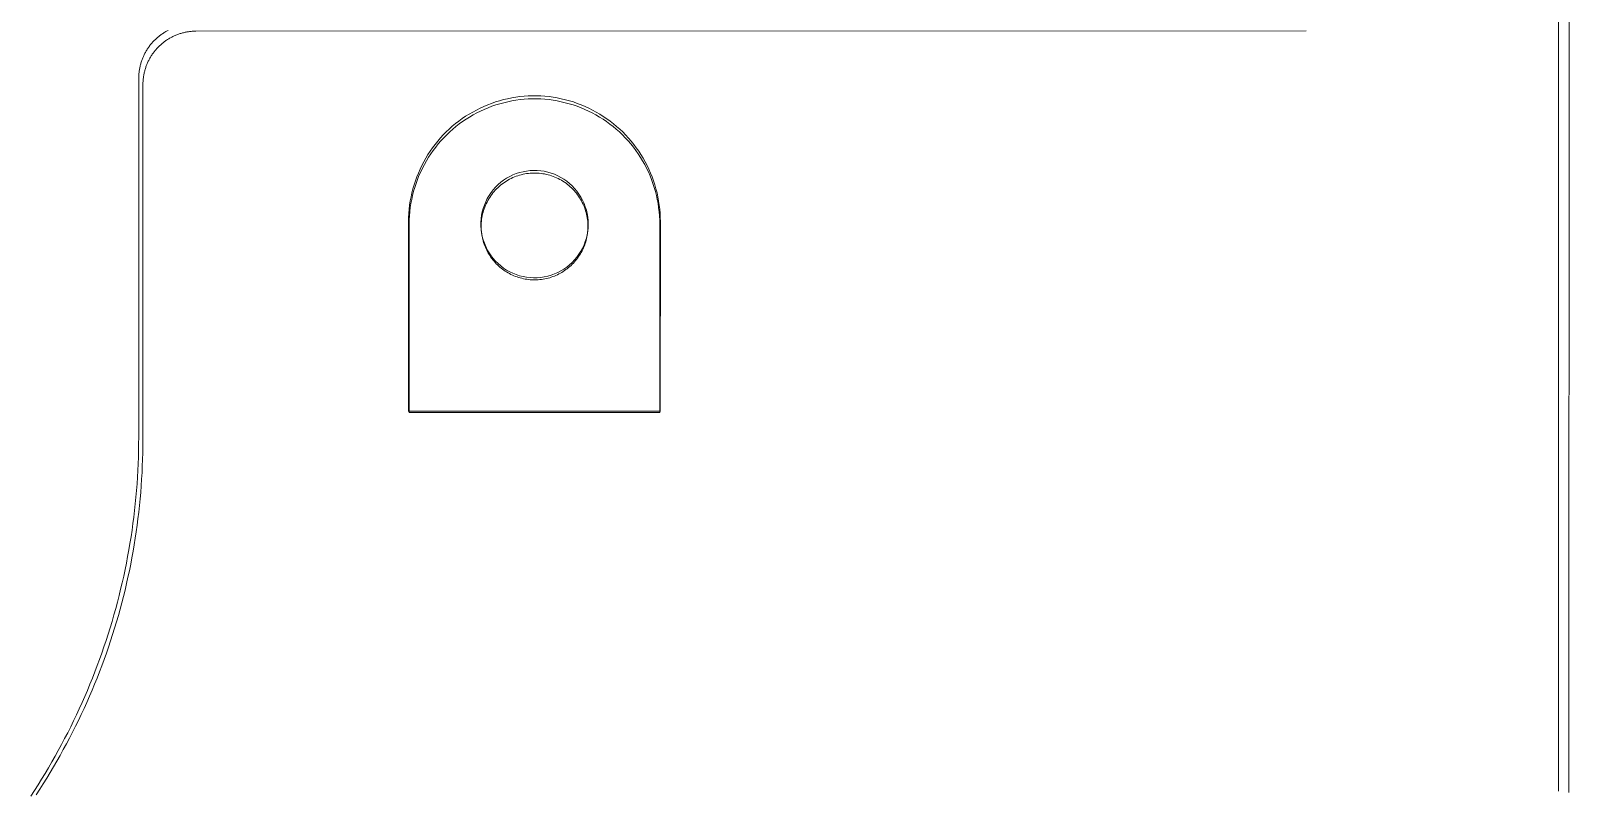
# Model space of a CAD drawing. Header units: millimetres. Extents: x 300.2 to 357.5, y 237.5 to 331.9.
# Drawn here: x 314.48 to 357.47, y 281.56 to 302.8 of the extents above; entities that cross this region are included whole.
import ezdxf

# ---------------------------------------------------------------- set-up
doc = ezdxf.new("R2010")
doc.units = ezdxf.units.MM
doc.layers.get('0').update_dxf_attribs({"true_color": 0xc2ced6})

# ---------------------------------------------------------------- blocks, each defined once
blk = doc.blocks.new('A$C525A3817')
at = {"color": 0, "linetype": 'Continuous', "lineweight": 0}
for p, q in [((28.318, -3.169), (28.325, 28.023)), ((28.612, -3.202), (28.619, 28.314)), ((21.272, 18.076), (-9.762, 18.065)), ((-11.352, 16.733), (-11.354, 6.722)), ((-11.235, 16.561), (-11.238, 6.652)), ((-3.815, 7.451), (-3.814, 12.741)), ((-3.795, 7.451), (-3.794, 12.675)), ((1.193, 12.467), (1.199, 12.531)), ((3.206, 12.673), (3.205, 7.45)), ((3.222, 12.739), (3.221, 7.45)), ((-1.77, 12.398), (-1.779, 12.462)), ((3.221, 7.45), (-3.815, 7.451)), ((-3.795, 7.413), (-3.815, 7.451)), ((-3.795, 7.413), (-3.795, 7.451)), ((3.205, 7.411), (-3.795, 7.413)), ((3.205, 7.45), (3.205, 7.411)), ((3.205, 7.411), (3.221, 7.45))]:
    blk.add_line(p, q, dxfattribs=at)
for points in [[(-10.533, 18.087), (-10.555, 18.076), (-10.577, 18.064), (-10.599, 18.052), (-10.62, 18.039), (-10.642, 18.026), (-10.663, 18.013), (-10.683, 17.999), (-10.704, 17.985), (-10.724, 17.971), (-10.744, 17.956), (-10.764, 17.941), (-10.784, 17.926), (-10.803, 17.91), (-10.822, 17.894), (-10.841, 17.878), (-10.86, 17.861), (-10.878, 17.844), (-10.896, 17.827), (-10.913, 17.81), (-10.931, 17.792), (-10.948, 17.774), (-10.965, 17.756), (-10.981, 17.737), (-10.997, 17.718), (-11.013, 17.699), (-11.029, 17.68), (-11.044, 17.66), (-11.059, 17.64), (-11.074, 17.62), (-11.088, 17.599), (-11.102, 17.579), (-11.115, 17.558), (-11.129, 17.537), (-11.141, 17.516), (-11.154, 17.494), (-11.166, 17.472), (-11.178, 17.451), (-11.189, 17.428), (-11.2, 17.406), (-11.211, 17.384), (-11.221, 17.361), (-11.231, 17.338), (-11.241, 17.315), (-11.25, 17.292), (-11.259, 17.269), (-11.267, 17.246), (-11.275, 17.222), (-11.283, 17.198), (-11.29, 17.175), (-11.297, 17.151), (-11.304, 17.127), (-11.31, 17.102), (-11.315, 17.078), (-11.321, 17.054), (-11.325, 17.03), (-11.33, 17.005), (-11.334, 16.981), (-11.338, 16.956), (-11.341, 16.931), (-11.344, 16.907), (-11.346, 16.882), (-11.348, 16.857), (-11.35, 16.832), (-11.351, 16.807), (-11.352, 16.782), (-11.352, 16.758), (-11.352, 16.733)], [(-9.762, 18.065), (-9.787, 18.065), (-9.811, 18.064), (-9.836, 18.063), (-9.86, 18.061), (-9.885, 18.059), (-9.909, 18.056), (-9.934, 18.054), (-9.958, 18.05), (-9.982, 18.047), (-10.007, 18.042), (-10.031, 18.038), (-10.055, 18.033), (-10.079, 18.028), (-10.103, 18.022), (-10.127, 18.016), (-10.151, 18.009), (-10.174, 18.002), (-10.198, 17.995), (-10.221, 17.988), (-10.244, 17.979), (-10.268, 17.971), (-10.291, 17.962), (-10.313, 17.953), (-10.336, 17.943), (-10.359, 17.934), (-10.381, 17.923), (-10.403, 17.913), (-10.425, 17.901), (-10.447, 17.89), (-10.469, 17.878), (-10.49, 17.866), (-10.511, 17.854), (-10.532, 17.841), (-10.553, 17.828), (-10.574, 17.814), (-10.594, 17.8), (-10.614, 17.786), (-10.634, 17.772), (-10.654, 17.757), (-10.673, 17.742), (-10.692, 17.726), (-10.711, 17.71), (-10.73, 17.694), (-10.748, 17.678), (-10.766, 17.661), (-10.784, 17.644), (-10.801, 17.627), (-10.819, 17.609), (-10.835, 17.591), (-10.852, 17.573), (-10.868, 17.555), (-10.884, 17.536), (-10.9, 17.517), (-10.916, 17.498), (-10.931, 17.478), (-10.945, 17.459), (-10.96, 17.439), (-10.974, 17.419), (-10.988, 17.398), (-11.001, 17.378), (-11.014, 17.357), (-11.027, 17.336), (-11.039, 17.314), (-11.051, 17.293), (-11.063, 17.271), (-11.074, 17.249), (-11.085, 17.227), (-11.096, 17.205), (-11.106, 17.183), (-11.116, 17.16), (-11.125, 17.137), (-11.134, 17.115), (-11.143, 17.092), (-11.152, 17.068), (-11.159, 17.045), (-11.167, 17.022), (-11.174, 16.998), (-11.181, 16.974), (-11.187, 16.951), (-11.193, 16.927), (-11.199, 16.903), (-11.204, 16.879), (-11.209, 16.855), (-11.213, 16.83), (-11.217, 16.806), (-11.221, 16.782), (-11.224, 16.757), (-11.227, 16.733), (-11.229, 16.708), (-11.231, 16.684), (-11.233, 16.659), (-11.234, 16.635), (-11.235, 16.61), (-11.235, 16.585), (-11.235, 16.561)], [(3.222, 12.739), (3.221, 12.856), (3.215, 12.972), (3.205, 13.088), (3.192, 13.203), (3.175, 13.318), (3.154, 13.433), (3.129, 13.546), (3.1, 13.659), (3.068, 13.771), (3.032, 13.882), (2.992, 13.991), (2.949, 14.099), (2.903, 14.206), (2.852, 14.311), (2.799, 14.414), (2.742, 14.515), (2.681, 14.615), (2.618, 14.712), (2.551, 14.807), (2.481, 14.9), (2.408, 14.991), (2.332, 15.079), (2.253, 15.165), (2.172, 15.248), (2.088, 15.328), (2.001, 15.405), (1.911, 15.48), (1.82, 15.551), (1.725, 15.62), (1.629, 15.685), (1.531, 15.747), (1.43, 15.806), (1.328, 15.861), (1.224, 15.913), (1.118, 15.962), (1.011, 16.007), (0.902, 16.048), (0.792, 16.086), (0.681, 16.12), (0.569, 16.15), (0.455, 16.177), (0.341, 16.2), (0.227, 16.219), (0.111, 16.235), (-0.004, 16.246), (-0.121, 16.254), (-0.237, 16.258), (-0.353, 16.258), (-0.469, 16.254), (-0.585, 16.246), (-0.701, 16.235), (-0.817, 16.219), (-0.931, 16.2), (-1.045, 16.177), (-1.159, 16.151), (-1.271, 16.12), (-1.382, 16.086), (-1.492, 16.048), (-1.601, 16.007), (-1.708, 15.962), (-1.814, 15.914), (-1.918, 15.862), (-2.02, 15.806), (-2.121, 15.748), (-2.219, 15.686), (-2.316, 15.621), (-2.41, 15.552), (-2.502, 15.481), (-2.591, 15.406), (-2.678, 15.329), (-2.762, 15.249), (-2.844, 15.166), (-2.923, 15.08), (-2.999, 14.992), (-3.072, 14.902), (-3.142, 14.809), (-3.208, 14.713), (-3.272, 14.616), (-3.332, 14.517), (-3.39, 14.415), (-3.443, 14.312), (-3.493, 14.207), (-3.54, 14.101), (-3.583, 13.992), (-3.623, 13.883), (-3.659, 13.772), (-3.691, 13.661), (-3.72, 13.548), (-3.745, 13.434), (-3.766, 13.32), (-3.783, 13.205), (-3.797, 13.089), (-3.806, 12.973), (-3.812, 12.857), (-3.814, 12.741)], [(3.206, 12.673), (3.204, 12.789), (3.198, 12.905), (3.189, 13.02), (3.175, 13.135), (3.158, 13.25), (3.137, 13.363), (3.113, 13.476), (3.084, 13.589), (3.052, 13.7), (3.016, 13.81), (2.977, 13.919), (2.934, 14.026), (2.888, 14.132), (2.838, 14.237), (2.784, 14.339), (2.728, 14.44), (2.668, 14.539), (2.604, 14.636), (2.538, 14.731), (2.468, 14.823), (2.396, 14.914), (2.32, 15.001), (2.242, 15.086), (2.161, 15.169), (2.077, 15.249), (1.99, 15.326), (1.902, 15.4), (1.81, 15.471), (1.717, 15.539), (1.621, 15.604), (1.523, 15.666), (1.423, 15.724), (1.321, 15.779), (1.218, 15.831), (1.112, 15.879), (1.006, 15.924), (0.898, 15.965), (0.788, 16.003), (0.677, 16.037), (0.566, 16.067), (0.453, 16.094), (0.34, 16.116), (0.225, 16.135), (0.111, 16.151), (-0.004, 16.162), (-0.12, 16.17), (-0.236, 16.174), (-0.351, 16.174), (-0.467, 16.17), (-0.582, 16.162), (-0.698, 16.151), (-0.812, 16.136), (-0.927, 16.117), (-1.04, 16.094), (-1.153, 16.067), (-1.264, 16.037), (-1.375, 16.003), (-1.485, 15.966), (-1.593, 15.924), (-1.699, 15.88), (-1.805, 15.832), (-1.908, 15.78), (-2.01, 15.725), (-2.11, 15.666), (-2.208, 15.605), (-2.304, 15.54), (-2.397, 15.472), (-2.489, 15.401), (-2.578, 15.327), (-2.664, 15.25), (-2.748, 15.17), (-2.829, 15.088), (-2.908, 15.002), (-2.983, 14.915), (-3.056, 14.825), (-3.125, 14.732), (-3.192, 14.637), (-3.255, 14.541), (-3.315, 14.442), (-3.372, 14.341), (-3.425, 14.238), (-3.475, 14.134), (-3.522, 14.028), (-3.565, 13.92), (-3.604, 13.811), (-3.64, 13.701), (-3.672, 13.59), (-3.701, 13.478), (-3.725, 13.365), (-3.746, 13.251), (-3.764, 13.137), (-3.777, 13.022), (-3.787, 12.906), (-3.792, 12.791), (-3.794, 12.675)], [(1.196, 12.499), (1.198, 12.549), (1.2, 12.6), (1.199, 12.65), (1.197, 12.701), (1.193, 12.751), (1.187, 12.801), (1.18, 12.851), (1.171, 12.901), (1.16, 12.95), (1.148, 12.999), (1.134, 13.048), (1.118, 13.096), (1.101, 13.143), (1.082, 13.19), (1.061, 13.236), (1.039, 13.282), (1.016, 13.326), (0.991, 13.37), (0.964, 13.413), (0.936, 13.455), (0.907, 13.496), (0.876, 13.537), (0.844, 13.576), (0.811, 13.613), (0.776, 13.65), (0.74, 13.686), (0.703, 13.72), (0.665, 13.753), (0.626, 13.785), (0.586, 13.815), (0.544, 13.844), (0.502, 13.872), (0.459, 13.898), (0.415, 13.923), (0.37, 13.946), (0.324, 13.968), (0.278, 13.988), (0.231, 14.006), (0.183, 14.023), (0.135, 14.039), (0.087, 14.052), (0.038, 14.064), (-0.012, 14.075), (-0.062, 14.083), (-0.112, 14.09), (-0.162, 14.095), (-0.212, 14.099), (-0.263, 14.101), (-0.313, 14.101), (-0.364, 14.099), (-0.414, 14.096), (-0.464, 14.091), (-0.514, 14.085), (-0.564, 14.076), (-0.614, 14.066), (-0.663, 14.055), (-0.712, 14.041), (-0.76, 14.026), (-0.808, 14.01), (-0.855, 13.991), (-0.901, 13.972), (-0.947, 13.95), (-0.992, 13.927), (-1.036, 13.903), (-1.079, 13.877), (-1.122, 13.85), (-1.163, 13.821), (-1.204, 13.791), (-1.243, 13.759), (-1.282, 13.726), (-1.319, 13.692), (-1.355, 13.657), (-1.39, 13.62), (-1.423, 13.583), (-1.456, 13.544), (-1.487, 13.504), (-1.516, 13.463), (-1.545, 13.421), (-1.571, 13.378), (-1.597, 13.335), (-1.62, 13.29), (-1.643, 13.245), (-1.663, 13.199), (-1.683, 13.152), (-1.7, 13.105), (-1.716, 13.057), (-1.731, 13.008), (-1.743, 12.959), (-1.754, 12.91), (-1.764, 12.861), (-1.771, 12.811), (-1.777, 12.76), (-1.782, 12.71), (-1.784, 12.66), (-1.785, 12.609)], [(-1.785, 12.609), (-1.785, 12.607), (-1.785, 12.605), (-1.785, 12.604), (-1.785, 12.602), (-1.785, 12.6), (-1.785, 12.598), (-1.785, 12.596), (-1.785, 12.594), (-1.785, 12.592), (-1.785, 12.59), (-1.785, 12.588), (-1.785, 12.587), (-1.785, 12.585), (-1.785, 12.583), (-1.785, 12.581), (-1.785, 12.579), (-1.785, 12.577), (-1.785, 12.575), (-1.785, 12.573), (-1.785, 12.571), (-1.784, 12.57), (-1.784, 12.568), (-1.784, 12.566), (-1.784, 12.564), (-1.784, 12.562), (-1.784, 12.56), (-1.784, 12.558), (-1.784, 12.556), (-1.784, 12.554), (-1.784, 12.552), (-1.784, 12.551), (-1.784, 12.549), (-1.784, 12.547), (-1.784, 12.545), (-1.784, 12.543), (-1.783, 12.541), (-1.783, 12.539), (-1.783, 12.537), (-1.783, 12.535), (-1.783, 12.534), (-1.783, 12.532), (-1.783, 12.53), (-1.783, 12.528), (-1.783, 12.526), (-1.783, 12.524), (-1.782, 12.522), (-1.782, 12.52), (-1.782, 12.518), (-1.782, 12.517), (-1.782, 12.515), (-1.782, 12.513), (-1.782, 12.511), (-1.782, 12.509), (-1.782, 12.507), (-1.781, 12.505), (-1.781, 12.503), (-1.781, 12.502), (-1.781, 12.5), (-1.781, 12.498), (-1.781, 12.496), (-1.781, 12.494), (-1.78, 12.492), (-1.78, 12.49), (-1.78, 12.488), (-1.78, 12.486), (-1.78, 12.485), (-1.78, 12.483), (-1.779, 12.481), (-1.779, 12.479), (-1.779, 12.477), (-1.779, 12.475), (-1.779, 12.473), (-1.779, 12.471), (-1.778, 12.469), (-1.778, 12.468), (-1.778, 12.466), (-1.778, 12.464), (-1.778, 12.462), (-1.778, 12.46), (-1.777, 12.458), (-1.777, 12.456), (-1.777, 12.454), (-1.777, 12.453), (-1.777, 12.451), (-1.776, 12.449), (-1.776, 12.447), (-1.776, 12.445), (-1.776, 12.443), (-1.776, 12.441), (-1.775, 12.439), (-1.775, 12.437), (-1.775, 12.436), (-1.775, 12.434), (-1.774, 12.432), (-1.774, 12.43)], [(-1.774, 12.43), (-1.768, 12.384), (-1.76, 12.338), (-1.751, 12.293), (-1.741, 12.248), (-1.729, 12.203), (-1.716, 12.159), (-1.701, 12.115), (-1.685, 12.071), (-1.668, 12.029), (-1.649, 11.986), (-1.629, 11.944), (-1.608, 11.903), (-1.585, 11.863), (-1.561, 11.823), (-1.536, 11.784), (-1.51, 11.746), (-1.483, 11.709), (-1.454, 11.672), (-1.425, 11.636), (-1.394, 11.602), (-1.362, 11.568), (-1.329, 11.535), (-1.296, 11.504), (-1.261, 11.473), (-1.225, 11.444), (-1.189, 11.415), (-1.151, 11.388), (-1.113, 11.362), (-1.074, 11.337), (-1.034, 11.314), (-0.993, 11.291), (-0.952, 11.27), (-0.91, 11.25), (-0.868, 11.232), (-0.825, 11.215), (-0.781, 11.199), (-0.737, 11.184), (-0.693, 11.171), (-0.648, 11.16), (-0.603, 11.149), (-0.558, 11.14), (-0.512, 11.133), (-0.466, 11.127), (-0.42, 11.122), (-0.374, 11.119), (-0.328, 11.117), (-0.281, 11.117), (-0.235, 11.118), (-0.189, 11.12), (-0.143, 11.124), (-0.097, 11.13), (-0.051, 11.136), (-0.005, 11.145), (0.04, 11.154), (0.085, 11.165), (0.13, 11.178), (0.174, 11.191), (0.218, 11.207), (0.261, 11.223), (0.304, 11.241), (0.346, 11.26), (0.387, 11.281), (0.428, 11.302), (0.468, 11.325), (0.508, 11.349), (0.546, 11.375), (0.584, 11.402), (0.621, 11.429), (0.658, 11.458), (0.693, 11.488), (0.727, 11.519), (0.76, 11.552), (0.793, 11.585), (0.824, 11.619), (0.854, 11.654), (0.883, 11.69), (0.911, 11.727), (0.938, 11.765), (0.963, 11.803), (0.988, 11.843), (1.011, 11.883), (1.033, 11.924), (1.054, 11.965), (1.073, 12.007), (1.091, 12.05), (1.108, 12.093), (1.123, 12.137), (1.137, 12.181), (1.149, 12.225), (1.161, 12.27), (1.17, 12.316), (1.179, 12.361), (1.186, 12.407), (1.191, 12.453), (1.196, 12.499)], [(-14.37, -3.304), (-14.268, -3.148), (-14.167, -2.991), (-14.069, -2.833), (-13.971, -2.674), (-13.876, -2.514), (-13.782, -2.353), (-13.69, -2.191), (-13.6, -2.029), (-13.511, -1.865), (-13.424, -1.7), (-13.338, -1.535), (-13.254, -1.368), (-13.172, -1.201), (-13.092, -1.033), (-13.013, -0.864), (-12.936, -0.694), (-12.861, -0.524), (-12.788, -0.352), (-12.716, -0.18), (-12.646, -0.008), (-12.578, 0.166), (-12.512, 0.34), (-12.448, 0.515), (-12.385, 0.69), (-12.324, 0.866), (-12.265, 1.043), (-12.207, 1.22), (-12.152, 1.398), (-12.098, 1.576), (-12.047, 1.755), (-11.997, 1.935), (-11.948, 2.115), (-11.902, 2.295), (-11.858, 2.476), (-11.815, 2.657), (-11.774, 2.839), (-11.735, 3.021), (-11.698, 3.204), (-11.663, 3.387), (-11.63, 3.57), (-11.599, 3.754), (-11.569, 3.938), (-11.541, 4.122), (-11.516, 4.307), (-11.492, 4.491), (-11.47, 4.676), (-11.45, 4.862), (-11.432, 5.047), (-11.416, 5.233), (-11.401, 5.418), (-11.389, 5.604), (-11.378, 5.79), (-11.37, 5.976), (-11.363, 6.163), (-11.358, 6.349), (-11.355, 6.535), (-11.354, 6.722)], [(-14.222, -3.27), (-14.121, -3.116), (-14.022, -2.961), (-13.924, -2.804), (-13.828, -2.647), (-13.733, -2.488), (-13.641, -2.329), (-13.549, -2.169), (-13.46, -2.008), (-13.372, -1.846), (-13.286, -1.683), (-13.201, -1.519), (-13.118, -1.354), (-13.037, -1.189), (-12.957, -1.022), (-12.88, -0.855), (-12.804, -0.687), (-12.729, -0.518), (-12.657, -0.349), (-12.586, -0.179), (-12.517, -0.008), (-12.449, 0.164), (-12.384, 0.336), (-12.32, 0.509), (-12.258, 0.683), (-12.197, 0.857), (-12.139, 1.032), (-12.082, 1.207), (-12.027, 1.384), (-11.974, 1.56), (-11.923, 1.737), (-11.873, 1.915), (-11.826, 2.093), (-11.78, 2.272), (-11.736, 2.451), (-11.694, 2.63), (-11.653, 2.81), (-11.615, 2.99), (-11.578, 3.171), (-11.543, 3.352), (-11.51, 3.534), (-11.479, 3.715), (-11.45, 3.897), (-11.423, 4.08), (-11.397, 4.262), (-11.374, 4.445), (-11.352, 4.628), (-11.332, 4.812), (-11.314, 4.995), (-11.298, 5.179), (-11.284, 5.363), (-11.272, 5.547), (-11.261, 5.731), (-11.253, 5.915), (-11.246, 6.099), (-11.241, 6.284), (-11.239, 6.468), (-11.238, 6.652)]]:
    blk.add_lwpolyline(points, dxfattribs=at)
blk.add_lwpolyline([(1.206, 12.674), (1.203, 12.773), (1.193, 12.872), (1.176, 12.97), (1.154, 13.066), (1.125, 13.161), (1.089, 13.254), (1.048, 13.344), (1.001, 13.431), (0.948, 13.515), (0.889, 13.595), (0.826, 13.672), (0.758, 13.743), (0.685, 13.811), (0.607, 13.873), (0.526, 13.93), (0.441, 13.981), (0.353, 14.027), (0.263, 14.067), (0.169, 14.101), (0.074, 14.128), (-0.023, 14.149), (-0.121, 14.164), (-0.22, 14.172), (-0.319, 14.174), (-0.418, 14.169), (-0.517, 14.157), (-0.614, 14.139), (-0.71, 14.115), (-0.805, 14.084), (-0.897, 14.048), (-0.986, 14.005), (-1.073, 13.956), (-1.156, 13.902), (-1.235, 13.842), (-1.31, 13.778), (-1.381, 13.708), (-1.447, 13.634), (-1.508, 13.556), (-1.563, 13.474), (-1.613, 13.388), (-1.658, 13.299), (-1.696, 13.208), (-1.728, 13.114), (-1.754, 13.018), (-1.774, 12.921), (-1.787, 12.823), (-1.793, 12.724), (-1.793, 12.624), (-1.787, 12.525), (-1.774, 12.427), (-1.754, 12.33), (-1.728, 12.234), (-1.696, 12.14), (-1.658, 12.049), (-1.613, 11.96), (-1.563, 11.874), (-1.508, 11.792), (-1.447, 11.714), (-1.381, 11.64), (-1.31, 11.57), (-1.235, 11.506), (-1.156, 11.446), (-1.073, 11.392), (-0.986, 11.343), (-0.897, 11.3), (-0.805, 11.264), (-0.71, 11.233), (-0.614, 11.209), (-0.517, 11.191), (-0.418, 11.179), (-0.319, 11.174), (-0.22, 11.176), (-0.121, 11.184), (-0.023, 11.199), (0.074, 11.22), (0.169, 11.247), (0.263, 11.281), (0.353, 11.321), (0.441, 11.367), (0.526, 11.418), (0.607, 11.475), (0.685, 11.537), (0.758, 11.605), (0.826, 11.676), (0.889, 11.753), (0.948, 11.833), (1.001, 11.917), (1.048, 12.004), (1.089, 12.094), (1.125, 12.187), (1.154, 12.282), (1.176, 12.378), (1.193, 12.476), (1.203, 12.575)], close=True, dxfattribs=at)

msp = doc.modelspace()

# ---------------------------------------------------------------- block references
msp.add_blockref('A$C525A3817', (328.854, 284.725))

doc.saveas('drawing.dxf')
